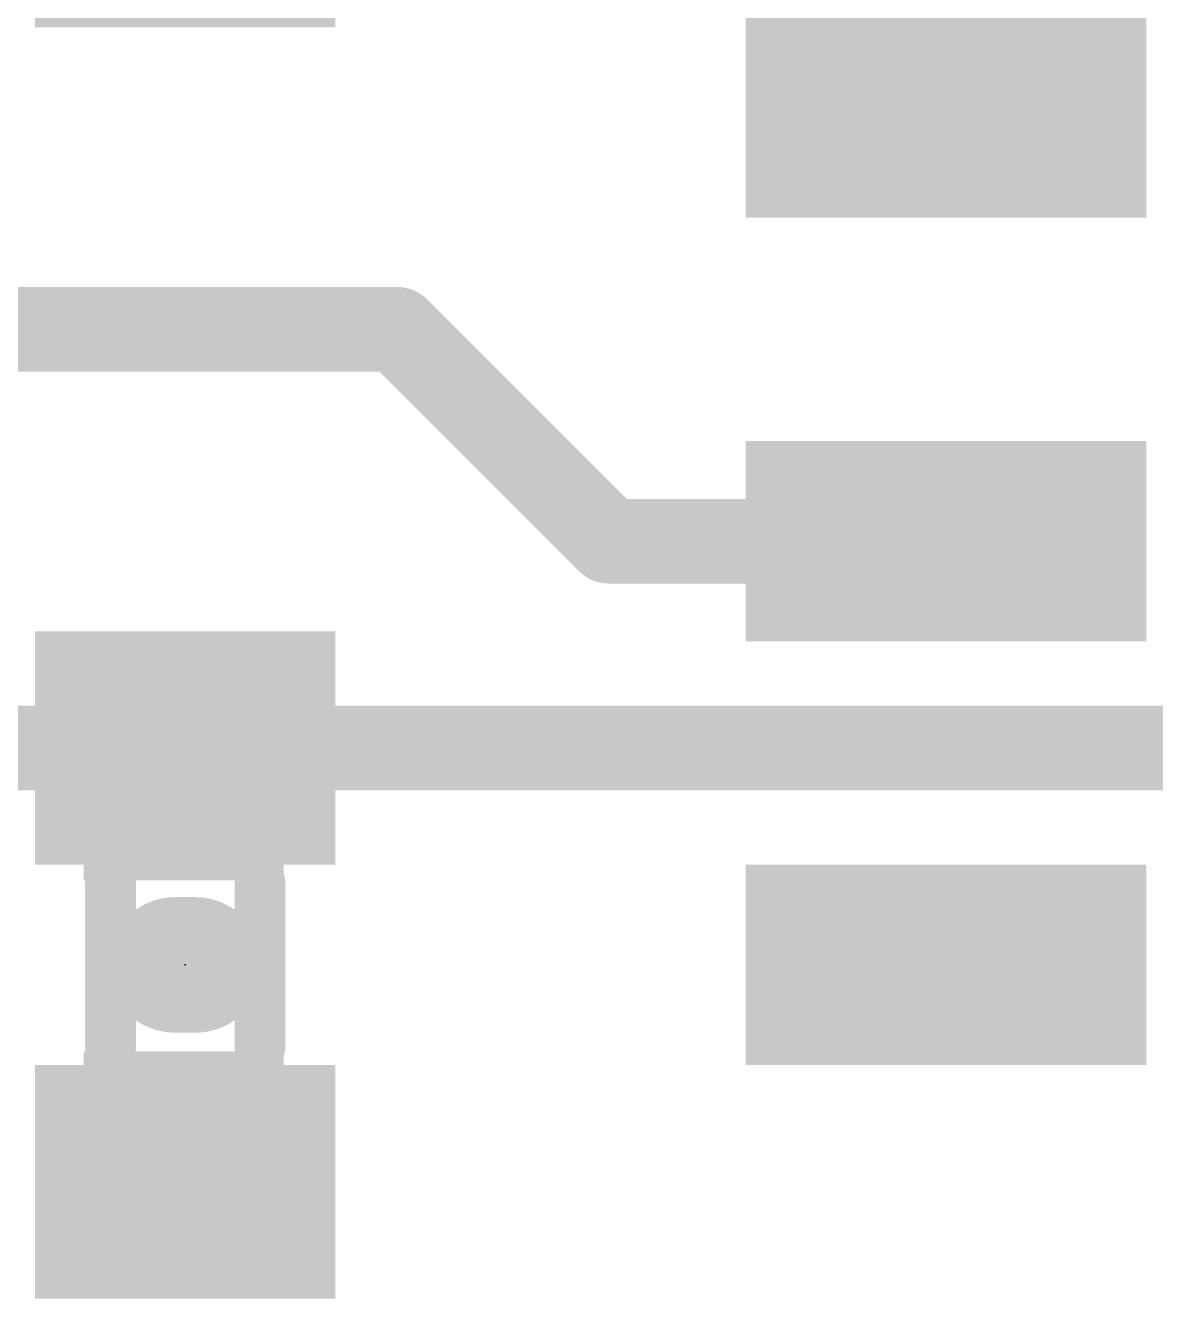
# Model space of a CAD drawing. Extents: x -15.4 to 59.8, y -10.2 to 15.4.
# Drawn here: x 9.681 to 13.068, y 2.81 to 6.626 of the extents above; entities that cross this region are included whole.
import ezdxf

# ---------------------------------------------------------------- set-up
doc = ezdxf.new("R2010")
doc.units = 0
for name, color, linetype in [('1', 12, 'CONTINUOUS'), ('21', 41, 'CONTINUOUS'), ('23', 53, 'CONTINUOUS'), ('51', 53, 'CONTINUOUS')]:
    doc.layers.add(name, color=color, linetype=linetype)

# ---------------------------------------------------------------- blocks, each defined once
blk = doc.blocks.new('RECT')
blk.add_solid([(-0.5, -0.5), (0.5, -0.5), (-0.5, 0.5), (0.5, 0.5)])

msp = doc.modelspace()

# ---------------------------------------------------------------- linework, layer by layer
at = {"layer": '1', "const_width": 0.254}
for points in [[(10.795, 5.715), (9.525, 5.715)], [(11.43, 5.08), (10.795, 5.715)], [(12.44, 5.08), (11.43, 5.08)], [(7.62, 4.46), (10.16, 4.46)], [(10.16, 4.46), (15.86, 4.46)]]:
    msp.add_lwpolyline(points, dxfattribs=at)
at = {"layer": '1', "const_width": 0.127}
for points in [[(10.8399, 5.7599, 1), (10.7501, 5.6701)], [(10.795, 5.6515, 1), (10.795, 5.7785)], [(11.43, 5.1435, 1), (11.43, 5.0165)], [(12.44, 5.0165, 1), (12.44, 5.1435)], [(11.3851, 5.0351, 1), (11.4749, 5.1249)], [(10.16, 4.5235, 1), (10.16, 4.3965)], [(10.16, 4.3965, 1), (10.16, 4.5235)]]:
    msp.add_lwpolyline(points, format="xyb", dxfattribs=at)
at = {"layer": '21', "const_width": 0.4064}
msp.add_lwpolyline([(10.1905, 3.81), (10.1295, 3.81)], dxfattribs=at)
at = {"layer": '21', "const_width": 0.2032}
for points in [[(10.1295, 3.9116, 1), (10.1295, 3.7084)], [(10.1905, 3.7084, 1), (10.1905, 3.9116)]]:
    msp.add_lwpolyline(points, format="xyb", dxfattribs=at)
at = {"layer": '23'}
msp.add_point((10.16, 3.81), dxfattribs=at)
at = {"layer": '51', "const_width": 0.1524}
for points in [[(9.936, 3.565), (9.936, 4.055)], [(10.384, 4.055), (10.384, 3.565)]]:
    msp.add_lwpolyline(points, dxfattribs=at)
at = {"layer": '51', "const_width": 0.0762}
for points in [[(9.9741, 4.055, 1), (9.8979, 4.055)], [(10.4221, 4.055, 1), (10.3459, 4.055)], [(9.8979, 3.565, 1), (9.9741, 3.565)], [(10.3459, 3.565, 1), (10.4221, 3.565)]]:
    msp.add_lwpolyline(points, format="xyb", dxfattribs=at)

# ---------------------------------------------------------------- block references
at = {"layer": '1'}
for p, xscale, yscale, rotation in [((10.16, 6.97), 0.7, 0.9, 270), ((12.44, 6.35), 0.6, 1.2, 90), ((12.44, 5.08), 0.6, 1.2, 90), ((10.16, 4.46), 0.7, 0.9, 270), ((12.44, 3.81), 0.6, 1.2, 90), ((10.16, 3.16), 0.7, 0.9, 270)]:
    msp.add_blockref('RECT', p, dxfattribs=dict(at, xscale=xscale, yscale=yscale, rotation=rotation))
at = {"layer": '51'}
for p, xscale, yscale, rotation in [((12.446, 6.35), 0.508, 1.016, 90), ((12.446, 5.08), 0.508, 1.016, 90), ((10.1552, 4.214), 0.3, 0.5999, 270), ((12.4143, 3.81), 0.508, 1.0795, 90), ((10.1552, 3.4012), 0.3, 0.5999, 270)]:
    msp.add_blockref('RECT', p, dxfattribs=dict(at, xscale=xscale, yscale=yscale, rotation=rotation))

doc.saveas('drawing.dxf')
